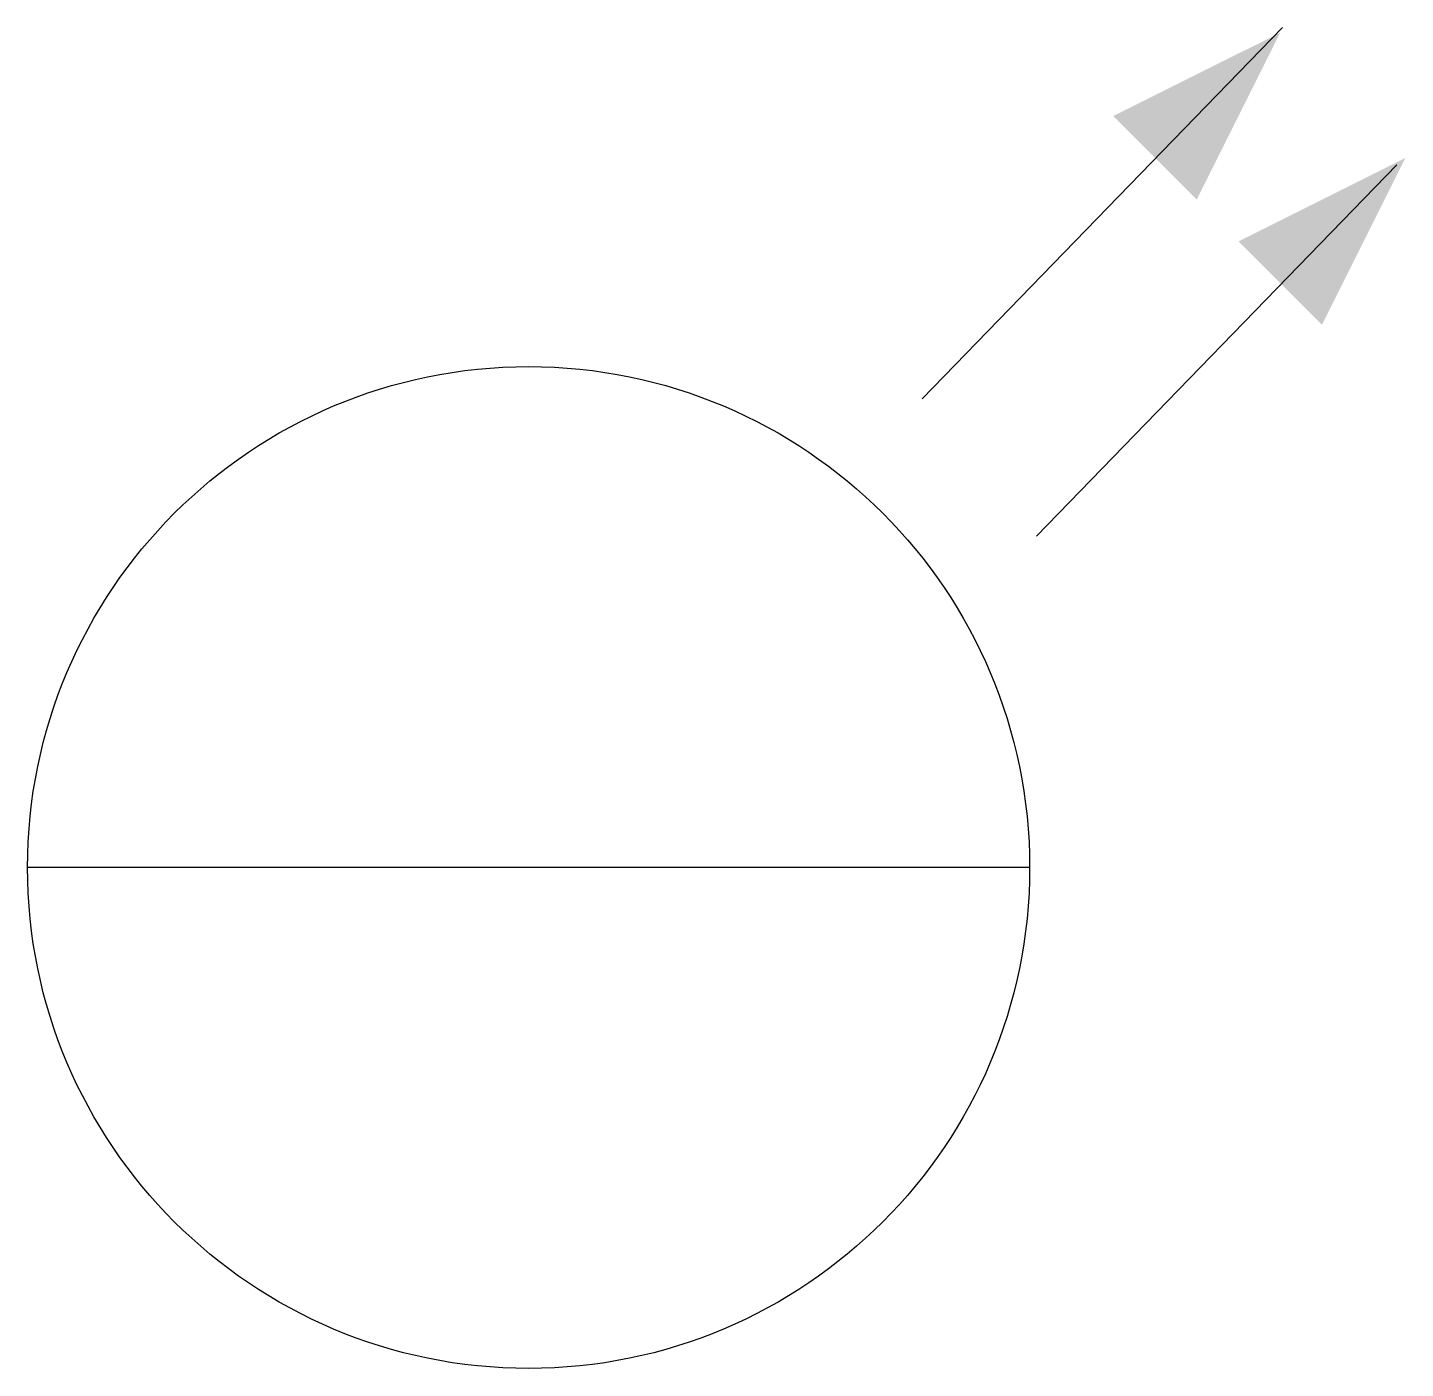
# Model space of a CAD drawing. Extents: x 14.6 to 26.1, y 6.5 to 12.
# Drawn here: x 14.6 to 15.425, y 6.5 to 7.303 of the extents above; entities outside this region: 1.
import ezdxf

# ---------------------------------------------------------------- set-up
doc = ezdxf.new("R2010")
doc.units = 0
doc.layers.add('1', color=7, linetype='CONTINUOUS')

# ---------------------------------------------------------------- blocks, each defined once
blk = doc.blocks.new('IEC')
at = {"layer": '1', "color": 0}
blk.add_line((14.975, 6.95), (14.975, 6.65), dxfattribs=at)
blk.add_solid([(14.975, 6.8), (14.8, 6.925), (14.8, 6.675), (14.8, 6.925)], dxfattribs=at)

msp = doc.modelspace()

# ---------------------------------------------------------------- linework, layer by layer
at = {"layer": '1', "color": 0}
for p, q in [((15.35146, 7.30306), (15.13566, 7.08076)), ((15.41994, 7.22076), (15.20415, 6.99846)), ((15.2, 6.8), (14.6, 6.8))]:
    msp.add_line(p, q, dxfattribs=at)
msp.add_circle((14.9, 6.8), 0.3, dxfattribs=at)
for points in [[(15.35, 7.3), (15.25, 7.25), (15.3, 7.2), (15.25, 7.25)], [(15.425, 7.225), (15.325, 7.175), (15.375, 7.125), (15.325, 7.175)]]:
    msp.add_solid(points, dxfattribs=at)

# ---------------------------------------------------------------- block references
at = {"layer": '1', "color": 0, "xscale": 0.75, "yscale": 0.75, "zscale": 0.75}
msp.add_blockref('IEC', (14.9, 6.8), dxfattribs=at)

doc.saveas('drawing.dxf')
